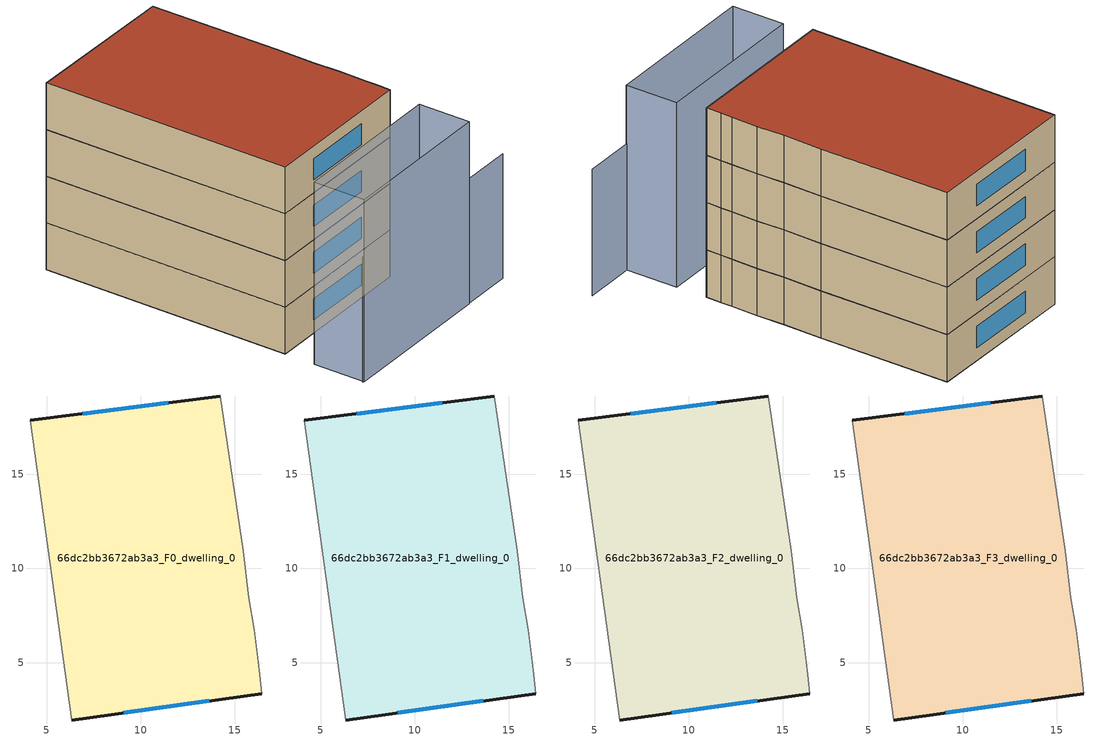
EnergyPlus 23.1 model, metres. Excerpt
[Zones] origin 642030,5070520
66dc2bb3672ab3a3_F0_dwelling_0
 floor ground (EU_floor_Construction): 16.43,3.34 16.33,4.34 16.23,5.04 16.03,6.75 15.73,8.45 15.43,10.95 14.23,19.16 4.13,17.86 6.32,1.95 z0
 wall outside (EU_wall_Construction): 16.43,3.34 6.32,1.95 / 4.13,17.86 14.23,19.16 z0:3
 wall adiabatic (EU_wall_Construction): 6.32,1.95 4.13,17.86 / 14.23,19.16 15.43,10.95 15.73,8.45 16.03,6.75 16.23,5.04 16.33,4.34 16.43,3.34 z0:3
 window (EU_Window_Construction): 13.65,2.96 9.1,2.33 / 6.91,18.21 11.45,18.8 z0.83:2.17
66dc2bb3672ab3a3_F1_dwelling_0
 floor to 66dc2bb3672ab3a3_F0_dwelling_0 (EU_floor_Construction): 16.43,3.34 16.33,4.34 16.23,5.04 16.03,6.75 15.73,8.45 15.43,10.95 14.23,19.16 4.13,17.86 6.32,1.95 z3
 wall outside (EU_wall_Construction): 16.43,3.34 6.32,1.95 / 4.13,17.86 14.23,19.16 z3:6
 wall adiabatic (EU_wall_Construction): 6.32,1.95 4.13,17.86 / 14.23,19.16 15.43,10.95 15.73,8.45 16.03,6.75 16.23,5.04 16.33,4.34 16.43,3.34 z3:6
 window (EU_Window_Construction): 13.65,2.96 9.1,2.33 / 6.91,18.21 11.45,18.8 z3.83:5.17
66dc2bb3672ab3a3_F2_dwelling_0
 floor to 66dc2bb3672ab3a3_F1_dwelling_0 (EU_floor_Construction): 16.43,3.34 16.33,4.34 16.23,5.04 16.03,6.75 15.73,8.45 15.43,10.95 14.23,19.16 4.13,17.86 6.32,1.95 z6
 wall outside (EU_wall_Construction): 16.43,3.34 6.32,1.95 / 4.13,17.86 14.23,19.16 z6:9
 wall adiabatic (EU_wall_Construction): 6.32,1.95 4.13,17.86 / 14.23,19.16 15.43,10.95 15.73,8.45 16.03,6.75 16.23,5.04 16.33,4.34 16.43,3.34 z6:9
 window (EU_Window_Construction): 13.65,2.96 9.1,2.33 / 6.91,18.21 11.45,18.8 z6.83:8.17
66dc2bb3672ab3a3_F3_dwelling_0
 floor to 66dc2bb3672ab3a3_F2_dwelling_0 (EU_floor_Construction): 16.43,3.34 16.33,4.34 16.23,5.04 16.03,6.75 15.73,8.45 15.43,10.95 14.23,19.16 4.13,17.86 6.32,1.95 z9
 wall outside (EU_wall_Construction): 16.43,3.34 6.32,1.95 / 4.13,17.86 14.23,19.16 z9:12
 wall adiabatic (EU_wall_Construction): 6.32,1.95 4.13,17.86 / 14.23,19.16 15.43,10.95 15.73,8.45 16.03,6.75 16.23,5.04 16.33,4.34 16.43,3.34 z9:12
 window (EU_Window_Construction): 13.65,2.96 9.1,2.33 / 6.91,18.21 11.45,18.8 z9.83:11.17
 roof outside (EU_roof_Construction): 14.23,19.16 15.43,10.95 15.73,8.45 16.03,6.75 16.23,5.04 16.33,4.34 16.43,3.34 6.32,1.95 4.13,17.86 z12
shading: 7.01,-3.27 20.53,-1.35 z0:8; 6.6,0 16.76,1.45 / 16.76,1.45 17.23,-1.86 / 17.23,-1.86 7.07,-3.31 / 7.07,-3.31 6.6,0 z0:11.7
[Building]
EU S2 Campaign: North Axis=0; Terrain=City; Solar Distribution=FullExterior
[Site:Location]
Lyon-Bron: Latitude=45.75; Longitude=5; Time Zone=1; Elevation=198
[SizingPeriod:WeatherFileDays]
AnnualSizingPeriod: Begin Month=1; Begin Day of Month=1; End Month=12; End Day of Month=31; Day of Week for Start Day=Monday; Use Weather File Daylight Saving Period=No; Use Weather File Rain and Snow Indicators=No
[MATERIAL]
EU_InternalMass_Material: Roughness=MediumRough; Thickness=0.1; Conductivity=1; Density=1800; Specific Heat=900; Thermal Absorptance=0.9; Solar Absorptance=0.7; Visible Absorptance=0.7
[MATERIAL:NOMASS] Roughness=MediumRough; Thermal Absorptance=0.9; Solar Absorptance=0.7; Visible Absorptance=0.7
Name | Thermal Resistance
EU_wall_NoMass | 0.87146
EU_roof_NoMass | 0.842276
EU_floor_NoMass | 0.496999
[WINDOWMATERIAL:SIMPLEGLAZINGSYSTEM]
EU_Window_SimpleGlazing: UFactor=2.2525; Solar Heat Gain Coefficient=0.76; Visible Transmittance=0.76
[CONSTRUCTION]
EU_wall_Construction: EU_wall_NoMass
EU_roof_Construction: EU_roof_NoMass
EU_floor_Construction: EU_floor_NoMass
EU_InternalMass_Construction: EU_InternalMass_Material
EU_Window_Construction: EU_Window_SimpleGlazing
[ZONE] Type=1; Multiplier=1; Ceiling Height=autocalculate; Floor Area=autocalculate; Part of Total Floor Area=Yes
Name | Volume
66dc2bb3672ab3a3_F0_dwelling_0; 66dc2bb3672ab3a3_F1_dwelling_0; 66dc2bb3672ab3a3_F2_dwelling_0 | 491.418
66dc2bb3672ab3a3_F3_dwelling_0 | 1965.67
[INTERNALMASS] Construction=EU_InternalMass_Construction; Surface Area=163.806
Name | Zone or ZoneList
66dc2bb3672ab3a3_F0_dwelling_0_EU_InternalMass | 66dc2bb3672ab3a3_F0_dwelling_0
66dc2bb3672ab3a3_F1_dwelling_0_EU_InternalMass | 66dc2bb3672ab3a3_F1_dwelling_0
66dc2bb3672ab3a3_F2_dwelling_0_EU_InternalMass | 66dc2bb3672ab3a3_F2_dwelling_0
66dc2bb3672ab3a3_F3_dwelling_0_EU_InternalMass | 66dc2bb3672ab3a3_F3_dwelling_0
[OTHEREQUIPMENT] Fuel Type=Electricity; Design Level Calculation Method=Watts/Area; Power per Zone Floor Area=1; Fraction Latent=0; Fraction Radiant=0; Fraction Lost=0; Carbon Dioxide Generation Rate=0; EndUse Subcategory=EU_Step8_InternalGains
Name | Zone or ZoneList or Space or SpaceList | Schedule
EU_Step8_InternalGain_66dc2bb3672ab3a3_F0_dwelling_0_f000 | 66dc2bb3672ab3a3_F0_dwelling_0 | EU_Step8_GainSchedule_66dc2bb3672ab3a3_F0_dwelling_0_f000
EU_Step8_InternalGain_66dc2bb3672ab3a3_F1_dwelling_0_f000 | 66dc2bb3672ab3a3_F1_dwelling_0 | EU_Step8_GainSchedule_66dc2bb3672ab3a3_F1_dwelling_0_f000
EU_Step8_InternalGain_66dc2bb3672ab3a3_F2_dwelling_0_f000 | 66dc2bb3672ab3a3_F2_dwelling_0 | EU_Step8_GainSchedule_66dc2bb3672ab3a3_F2_dwelling_0_f000
EU_Step8_InternalGain_66dc2bb3672ab3a3_F3_dwelling_0_f000 | 66dc2bb3672ab3a3_F3_dwelling_0 | EU_Step8_GainSchedule_66dc2bb3672ab3a3_F3_dwelling_0_f000
[ZONEVENTILATION:DESIGNFLOWRATE] Schedule=EU_AlwaysOn; Design Flow Rate Calculation Method=AirChanges/Hour; Air Changes per Hour=0.425; Ventilation Type=Natural; Fan Pressure Rise=0; Fan Total Efficiency=1; Constant Term Coefficient=1; Temperature Term Coefficient=0; Velocity Term Coefficient=0; Velocity Squared Term Coefficient=0; Minimum Indoor Temperature=-100; Maximum Indoor Temperature=100; Delta Temperature=-100; Minimum Outdoor Temperature=-100; Maximum Outdoor Temperature=100; Maximum Wind Speed=40
Name | Zone or ZoneList or Space or SpaceList
EU_ConstantAir_66dc2bb3672ab3a3_F0_dwelling_0 | 66dc2bb3672ab3a3_F0_dwelling_0
EU_ConstantAir_66dc2bb3672ab3a3_F1_dwelling_0 | 66dc2bb3672ab3a3_F1_dwelling_0
EU_ConstantAir_66dc2bb3672ab3a3_F2_dwelling_0 | 66dc2bb3672ab3a3_F2_dwelling_0
EU_ConstantAir_66dc2bb3672ab3a3_F3_dwelling_0 | 66dc2bb3672ab3a3_F3_dwelling_0
[HVACTEMPLATE:THERMOSTAT] Constant Heating Setpoint=20; Constant Cooling Setpoint=50
EU_HeatOnly_66dc2bb3672ab3a3_F0_dwelling_0; EU_HeatOnly_66dc2bb3672ab3a3_F1_dwelling_0; EU_HeatOnly_66dc2bb3672ab3a3_F2_dwelling_0; EU_HeatOnly_66dc2bb3672ab3a3_F3_dwelling_0
[HVACTEMPLATE:ZONE:IDEALLOADSAIRSYSTEM] System Availability Schedule=EU_AlwaysOn; Maximum Heating Supply Air Temperature=50; Minimum Cooling Supply Air Temperature=13; Maximum Heating Supply Air Humidity Ratio=0.0156; Minimum Cooling Supply Air Humidity Ratio=0.0077; Heating Limit=NoLimit; Cooling Limit=NoLimit; Heating Availability Schedule=EU_AlwaysOn; Cooling Availability Schedule=EU_CoolingOff; Dehumidification Control Type=ConstantSensibleHeatRatio; Cooling Sensible Heat Ratio=0.7; Dehumidification Setpoint=60; Humidification Control Type=None; Humidification Setpoint=30; Outdoor Air Method=None; Outdoor Air Flow Rate per Person=0.00944; Outdoor Air Flow Rate per Zone Floor Area=0; Outdoor Air Flow Rate per Zone=0; Demand Controlled Ventilation Type=None; Outdoor Air Economizer Type=NoEconomizer; Heat Recovery Type=None; Sensible Heat Recovery Effectiveness=0.7; Latent Heat Recovery Effectiveness=0.65
Name | Template Thermostat
66dc2bb3672ab3a3_F0_dwelling_0 | EU_HeatOnly_66dc2bb3672ab3a3_F0_dwelling_0
66dc2bb3672ab3a3_F1_dwelling_0 | EU_HeatOnly_66dc2bb3672ab3a3_F1_dwelling_0
66dc2bb3672ab3a3_F2_dwelling_0 | EU_HeatOnly_66dc2bb3672ab3a3_F2_dwelling_0
66dc2bb3672ab3a3_F3_dwelling_0 | EU_HeatOnly_66dc2bb3672ab3a3_F3_dwelling_0
[SIZING:ZONE] Zone Cooling Design Supply Air Temperature Input Method=SupplyAirTemperature; Zone Cooling Design Supply Air Temperature=13; Zone Heating Design Supply Air Temperature Input Method=SupplyAirTemperature; Zone Heating Design Supply Air Temperature=50; Zone Cooling Design Supply Air Humidity Ratio=0.008; Zone Heating Design Supply Air Humidity Ratio=0.008; Cooling Design Air Flow Method=DesignDay; Cooling Design Air Flow Rate=0; Cooling Minimum Air Flow per Zone Floor Area=0.000762; Cooling Minimum Air Flow=0; Cooling Minimum Air Flow Fraction=0.2; Heating Design Air Flow Method=DesignDay; Heating Design Air Flow Rate=0; Heating Maximum Air Flow per Zone Floor Area=0.002032; Heating Maximum Air Flow=0.141576; Heating Maximum Air Flow Fraction=0.3; Account for Dedicated Outdoor Air System=No; Dedicated Outdoor Air System Control Strategy=NeutralSupplyAir; Dedicated Outdoor Air Low Setpoint Temperature for Design=autosize; Dedicated Outdoor Air High Setpoint Temperature for Design=autosize; Zone Load Sizing Method=Sensible Load Only No Latent Load; Zone Latent Cooling Design Supply Air Humidity Ratio Input Method=HumidityRatioDifference; Zone Cooling Design Supply Air Humidity Ratio Difference=0.005; Zone Latent Heating Design Supply Air Humidity Ratio Input Method=HumidityRatioDifference; Zone Humidification Design Supply Air Humidity Ratio Difference=0.005
66dc2bb3672ab3a3_F0_dwelling_0; 66dc2bb3672ab3a3_F1_dwelling_0; 66dc2bb3672ab3a3_F2_dwelling_0; 66dc2bb3672ab3a3_F3_dwelling_0
[SCHEDULE:CONSTANT]
Name | Hourly Value
EU_AlwaysOn | 1
EU_CoolingOff | 0
[SCHEDULE:FILE] Column Number=1; Rows to Skip at Top=0; Number of Hours of Data=8760; Column Separator=Comma; Interpolate to Timestep=No; Minutes per Item=60; Adjust Schedule for Daylight Savings=Yes
Name | File
EU_Step8_GainSchedule_66dc2bb3672ab3a3_F0_dwelling_0_f000 | ../../schedules/66dc2bb3672ab3a3/66dc2bb3672ab3a3_F0_dwelling_0_f000_gain.csv
EU_Step8_GainSchedule_66dc2bb3672ab3a3_F1_dwelling_0_f000 | ../../schedules/66dc2bb3672ab3a3/66dc2bb3672ab3a3_F1_dwelling_0_f000_gain.csv
EU_Step8_GainSchedule_66dc2bb3672ab3a3_F2_dwelling_0_f000 | ../../schedules/66dc2bb3672ab3a3/66dc2bb3672ab3a3_F2_dwelling_0_f000_gain.csv
EU_Step8_GainSchedule_66dc2bb3672ab3a3_F3_dwelling_0_f000 | ../../schedules/66dc2bb3672ab3a3/66dc2bb3672ab3a3_F3_dwelling_0_f000_gain.csv
